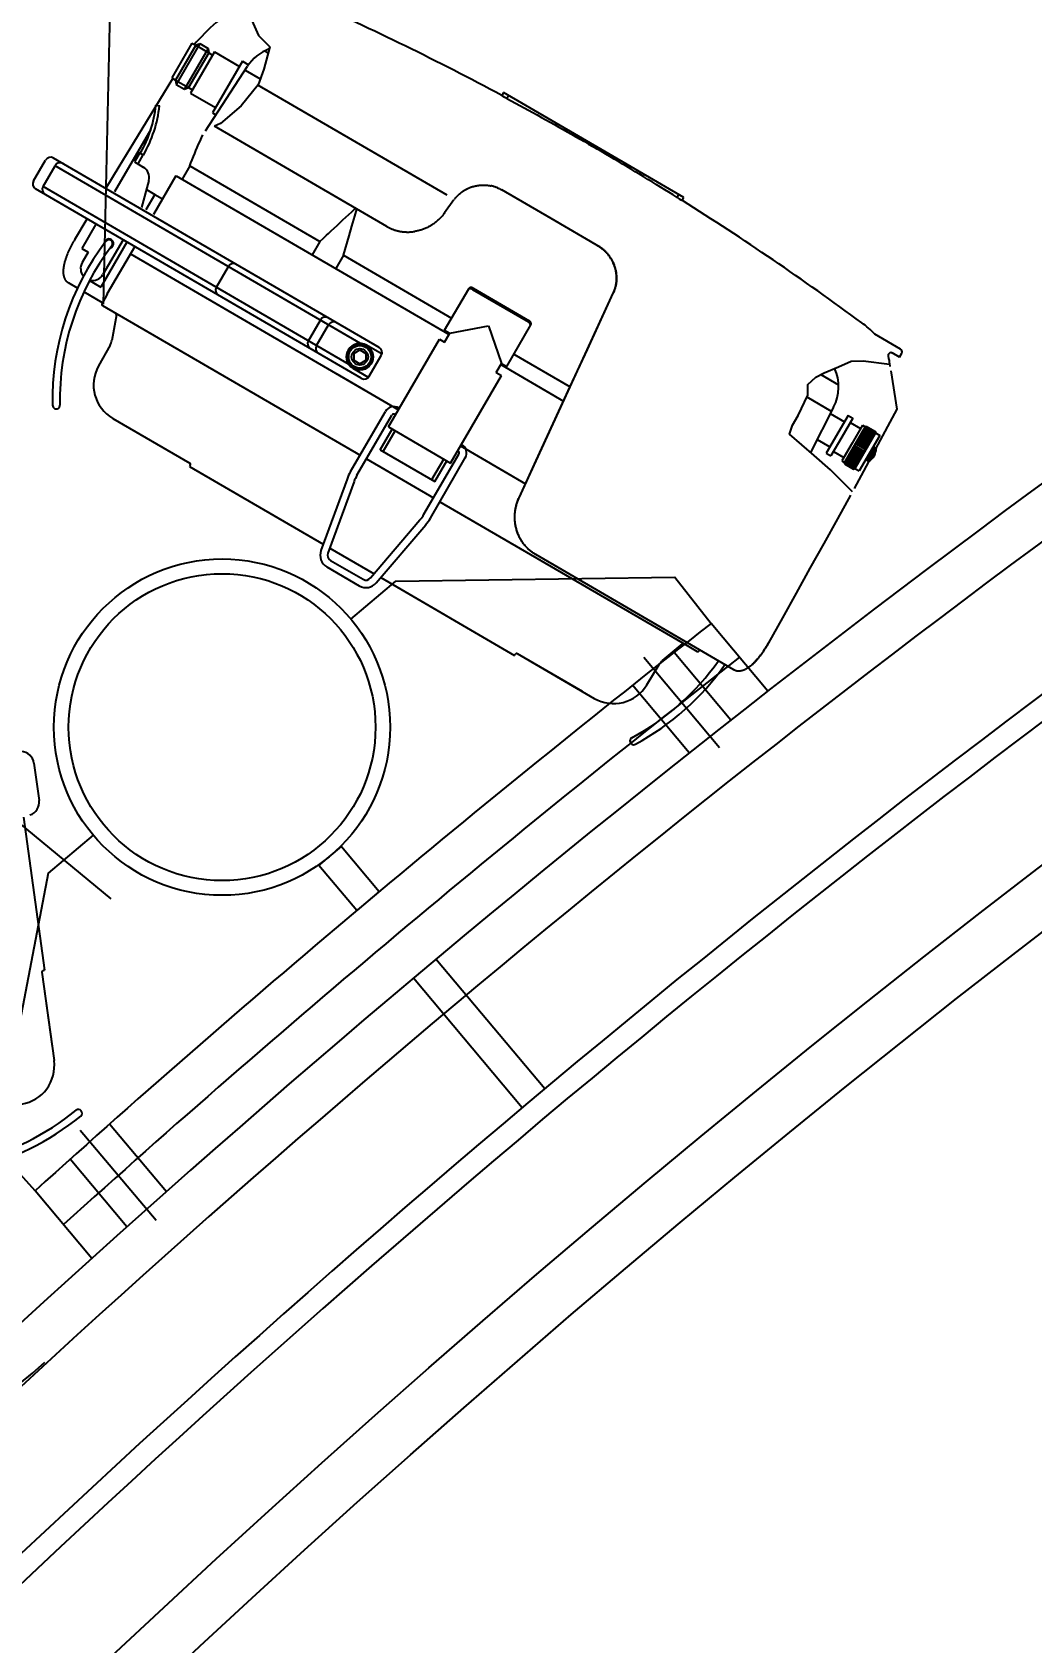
# Model space of a CAD drawing. Header units: millimetres. Extents: x -139278 to 641613, y -260926 to 217780.
# Drawn here: x 221944 to 222284, y 4696 to 5244 of the extents above; entities that cross this region are included whole.
import ezdxf

# ---------------------------------------------------------------- set-up
doc = ezdxf.new("R2010")
doc.units = ezdxf.units.MM
doc.styles.add('ISOCP', font='ISOCP', dxfattribs={"width": 0.9})
doc.dimstyles.new('M_050', dxfattribs={"dimscale": 50, "dimtxt": 2.5, "dimasz": 2, "dimexe": 2, "dimexo": 2, "dimgap": 1, "dimtad": 1, "dimlfac": 0.001, "dimzin": 1, "dimdsep": 46, "dimtxsty": 'ISOCP', "dimblk": 'OBLIQUE', "dimcen": 2.5, "dimclrd": 256, "dimclre": 256, "dimclrt": 256, "dimadec": 0, "dimazin": 0, "dimtfac": 1, "dimtmove": 2, "dimatfit": 3, "dimfxl": 0, "dimtolj": 1, "dimtzin": 0, "dimarcsym": 0})

# ---------------------------------------------------------------- blocks, each defined once
blk = doc.blocks.new('_OBLIQUE')
at = {"color": 0, "linetype": 'ByBlock'}
blk.add_line((-0.5, -0.5), (0.5, 0.5), dxfattribs=at)
blk = doc.blocks.new('*D39')
at = {"lineweight": -2}
blk.add_arc((224746.8, 1744.4), 2209.63, 120, 140, dxfattribs=at)
at = {"layer": 'Defpoints', "color": 0}
for p in [(222678.51, 5326.78), (221606.02, 4379.83), (223427.3, 3516.8), (224746.8, 1744.4), (224746.8, 1744.4)]:
    blk.add_point(p, dxfattribs=at)
at = {"lineweight": -2, "xscale": 100, "yscale": 100, "zscale": 100}
for p, rotation in [((223641.98, 3658), 29.99999999993307), ((223054.12, 3164.72), 229.9999999999433)]:
    blk.add_blockref('_OBLIQUE', p, dxfattribs=dict(at, rotation=rotation))
at = {"insert": (223254.15, 3523.26), "char_height": 125, "attachment_point": 5, "rotation": 40, "style": 'ISOCP'}
blk.add_mtext('\\A1;20°', dxfattribs=at)

msp = doc.modelspace()

# ---------------------------------------------------------------- linework, layer by layer
for p, q in [((221968.404, 5151.21), (221985.955, 5896.021)), ((222062.147, 5136.562), (221951.479, 5200.915)), ((221980.817, 5202.624), (221979.034, 5199.558)), ((221981.864, 5202.015), (221980.081, 5198.949)), ((221980.817, 5202.624), (221982.01, 5201.931)), ((221944.631, 5193.172), (221948.707, 5200.181)), ((221947.894, 5191.275), (221951.969, 5198.285)), ((222055.817, 5137.898), (221951.969, 5198.285)), ((221979.034, 5199.558), (221981.966, 5197.853)), ((221993.057, 5194.91), (221985.415, 5181.768)), ((221993.097, 5194.887), (222085.889, 5140.93)), ((221997.773, 5198.249), (221995.131, 5193.705)), ((221997.773, 5198.249), (222042.008, 5172.526)), ((222056.034, 5126.048), (221945.365, 5190.401)), ((222051.742, 5130.889), (221947.894, 5191.275)), ((221983.841, 5193.286), (221981.356, 5184.127)), ((221983.007, 5190.213), (221985.847, 5188.561)), ((222120.58, 5180.328), (222103.852, 5190.055)), ((221985.847, 5188.561), (221982.786, 5183.296)), ((221985.847, 5188.561), (221988.476, 5187.033)), ((222163.462, 5187.496), (222164.014, 5188.485)), ((222165.191, 5186.437), (222165.766, 5187.467)), ((221965.861, 5178.479), (221961.026, 5170.164)), ((222137.307, 5170.601), (222120.58, 5180.328)), ((221975.103, 5173.105), (221968.23, 5161.285)), ((221961.026, 5170.164), (221963.259, 5168.865)), ((221963.259, 5168.865), (221961.221, 5165.361)), ((221976.418, 5172.341), (221967.507, 5157.016)), ((221979.046, 5170.815), (221969.62, 5154.606)), ((221977.594, 5168.318), (222068.674, 5115.356)), ((222042.008, 5172.526), (222039.366, 5167.982)), ((222050.022, 5167.896), (222047.367, 5163.33)), ((222050.022, 5167.896), (222086.792, 5146.515)), ((222006.81, 5157.016), (222010.886, 5164.025)), ((221959.587, 5156.699), (221956.508, 5158.489)), ((221963.692, 5159.234), (221967.507, 5157.016)), ((222084.392, 5142.387), (222092.586, 5156.478)), ((222094.104, 5156.669), (222113.115, 5145.614)), ((221968.113, 5151.74), (221961.785, 5155.42)), ((221968.113, 5151.74), (221961.785, 5155.42)), ((221969.642, 5154.594), (221967.957, 5151.449)), ((222093.852, 5156.237), (222112.863, 5145.182)), ((222109.693, 5085.458), (222141.768, 5155.154)), ((221968.149, 5150.772), (222055.64, 5099.897)), ((221972.838, 5147.659), (221971.271, 5138.928)), ((222038.08, 5138.833), (222042.156, 5145.842)), ((222040.882, 5137.204), (222044.958, 5144.213)), ((222084.361, 5138.302), (222086.144, 5141.368)), ((222084.392, 5142.387), (222086.144, 5141.368)), ((222086.144, 5141.368), (222099.362, 5143.837)), ((222099.362, 5143.837), (222103.753, 5131.128)), ((222105.506, 5130.109), (222113.699, 5144.2)), ((222239.403, 5135.972), (222230.592, 5141.095)), ((221970.708, 5137.353), (221966.729, 5130.228)), ((222053.562, 5134.52), (222053.555, 5132.179)), ((222053.562, 5134.52), (222055.593, 5135.684)), ((222055.593, 5135.684), (222057.617, 5134.507)), ((222057.617, 5134.507), (222057.609, 5132.167)), ((222063.136, 5134.229), (222057.879, 5137.286)), ((222065.288, 5109.533), (222082.609, 5139.321)), ((222082.609, 5139.321), (222084.361, 5138.302)), ((222239.075, 5133.231), (222236.572, 5134.687)), ((222239.075, 5133.231), (222239.795, 5134.633)), ((222058.55, 5126.343), (222053.293, 5129.4)), ((222053.555, 5132.179), (222055.579, 5131.002)), ((222055.579, 5131.002), (222057.609, 5132.167)), ((222058.805, 5126.782), (222062.881, 5133.791)), ((222101.97, 5128.062), (222103.753, 5131.128)), ((222103.499, 5130.69), (222124.807, 5118.299)), ((222103.5, 5130.689), (222124.807, 5118.299)), ((222103.753, 5131.128), (222105.506, 5130.109)), ((222107.906, 5134.238), (222127.025, 5123.12)), ((222107.907, 5134.237), (222127.025, 5123.12)), ((222047.772, 5127.511), (222068.674, 5115.356)), ((222086.402, 5097.256), (222103.723, 5127.043)), ((222101.97, 5128.062), (222103.723, 5127.043)), ((222212.308, 5127.343), (222218.292, 5123.864)), ((222207.537, 5119.737), (222215.849, 5114.904)), ((222052.411, 5094.343), (222064.278, 5114.751)), ((222054.601, 5093.07), (222066.468, 5113.478)), ((222067.576, 5113.771), (222067.708, 5113.695)), ((222068.85, 5115.961), (222068.981, 5115.885)), ((222216.628, 5116.242), (222208.73, 5100.858)), ((222221.551, 5113.397), (222214.112, 5100.605)), ((222215.5, 5114.043), (222220.303, 5111.25)), ((222221.551, 5113.397), (222223.128, 5112.48)), ((221971.61, 5112.414), (221997.751, 5097.213)), ((222062.483, 5101.786), (222066.558, 5108.795)), ((222063.534, 5101.175), (222067.61, 5108.183)), ((222065.288, 5109.533), (222086.402, 5097.256)), ((222223.128, 5112.48), (222219.409, 5106.084)), ((222227.742, 5109.797), (222220.304, 5097.005)), ((222227.336, 5109.564), (222220.305, 5097.473)), ((222222.262, 5110.991), (222225.797, 5108.935)), ((222226.46, 5110.074), (222222.944, 5104.028)), ((222230.842, 5107.994), (222223.404, 5095.202)), ((222230.841, 5107.526), (222223.81, 5095.435)), ((222226.366, 5107.431), (222229.467, 5105.629)), ((222226.46, 5110.074), (222227.336, 5109.564)), ((222226.672, 5107.957), (222229.772, 5106.154)), ((222226.978, 5108.483), (222230.078, 5106.68)), ((222227.284, 5109.008), (222230.384, 5107.206)), ((222227.336, 5109.564), (222227.742, 5109.797)), ((222227.589, 5109.534), (222230.689, 5107.731)), ((222227.742, 5109.797), (222230.842, 5107.994)), ((222230.842, 5107.994), (222230.841, 5107.526)), ((222230.841, 5107.526), (222232.374, 5106.635)), ((222062.483, 5101.786), (222081.056, 5090.986)), ((222089.788, 5103.079), (222103.199, 5095.281)), ((222089.788, 5103.079), (222111.888, 5090.228)), ((222090.095, 5103.608), (222090.227, 5103.531)), ((222211.003, 5105.285), (222215.361, 5102.752)), ((222219.409, 5106.084), (222215.689, 5099.688)), ((222222.944, 5104.028), (222219.429, 5097.982)), ((222223.208, 5101.999), (222226.308, 5100.196)), ((222223.513, 5102.525), (222226.613, 5100.722)), ((222223.819, 5103.05), (222226.919, 5101.248)), ((222224.227, 5103.751), (222227.327, 5101.949)), ((222224.532, 5104.277), (222227.632, 5102.474)), ((222224.838, 5104.803), (222227.938, 5103)), ((222225.144, 5105.328), (222228.244, 5103.526)), ((222232.374, 5106.635), (222225.343, 5094.543)), ((222225.449, 5105.854), (222228.549, 5104.052)), ((222225.755, 5106.38), (222228.855, 5104.577)), ((222226.061, 5106.906), (222229.161, 5105.103)), ((222230.658, 5102.474), (222228.111, 5098.093)), ((222231.096, 5102.219), (222228.549, 5097.838)), ((222230.132, 5102.779), (222231.096, 5102.219)), ((221997.943, 5096.536), (221997.695, 5096.073)), ((222057.83, 5098.623), (222080.609, 5085.378)), ((222077.379, 5079.824), (222089.246, 5100.232)), ((222079.569, 5078.551), (222091.437, 5098.959)), ((222080.005, 5091.597), (222084.08, 5098.606)), ((222081.056, 5090.986), (222085.131, 5097.995)), ((222088.822, 5101.417), (222088.953, 5101.341)), ((222214.112, 5100.605), (222215.689, 5099.688)), ((222216.556, 5101.177), (222220.091, 5099.121)), ((222219.429, 5097.982), (222220.305, 5097.473)), ((222220.305, 5097.473), (222220.304, 5097.005)), ((222220.304, 5097.005), (222223.404, 5095.202)), ((222220.456, 5097.268), (222223.556, 5095.465)), ((222220.762, 5097.793), (222223.862, 5095.991)), ((222221.068, 5098.319), (222224.168, 5096.516)), ((222221.374, 5098.845), (222224.474, 5097.042)), ((222221.679, 5099.37), (222224.779, 5097.568)), ((222221.985, 5099.896), (222225.085, 5098.093)), ((222222.291, 5100.422), (222225.391, 5098.619)), ((222222.596, 5100.948), (222225.696, 5099.145)), ((222222.902, 5101.473), (222226.002, 5099.671)), ((222227.585, 5098.399), (222228.549, 5097.838)), ((221997.695, 5096.073), (222043.163, 5069.634)), ((222051.227, 5091.814), (222042.374, 5067.464)), ((222053.608, 5090.949), (222044.755, 5066.598)), ((222223.404, 5095.202), (222223.81, 5095.435)), ((222223.81, 5095.435), (222225.343, 5094.543)), ((222082.799, 5084.104), (222166.899, 5035.202)), ((222059.243, 5058.174), (222076.027, 5077.913)), ((222061.173, 5056.533), (222077.957, 5076.271)), ((222045.388, 5068.34), (222060.443, 5059.586)), ((222045.64, 5064.154), (222056.68, 5057.734)), ((222182.753, 5026.93), (222115.354, 5066.122)), ((222044.367, 5061.963), (222055.407, 5055.544)), ((222062.669, 5058.292), (222108.115, 5031.865)), ((222194.275, 5019.739), (222174.978, 5042.736)), ((222108.137, 5031.853), (222108.416, 5032.297)), ((222109.1, 5032.465), (222135.241, 5017.265)), ((222109.1, 5032.465), (222131.118, 5019.662)), ((222177.806, 5000.472), (222152.083, 5031.128)), ((222158.452, 5030.084), (222165.265, 5035.766)), ((222181.666, 5009.874), (222162.372, 5032.867)), ((222166.899, 5035.202), (222170.29, 5033.23)), ((222170.973, 5033.398), (222171.149, 5033.678)), ((222153.137, 5021.834), (222157.362, 5028.816)), ((222167.529, 4998.719), (222148.238, 5021.709)), ((221944.819, 4995.243), (221946.561, 4982.592)), ((221971.012, 4949.118), (221937.181, 4977.115)), ((221941.259, 4976.919), (221948.43, 4924.839)), ((222118.416, 4884.564), (222081.458, 4928.609)), ((221947.501, 4924.157), (221950.975, 4898.924)), ((221947.501, 4924.157), (221951.626, 4894.2)), ((221948.433, 4924.815), (221947.916, 4924.725)), ((222110.758, 4878.133), (222073.798, 4922.181)), ((221989.806, 4849.592), (221970.515, 4872.583)), ((221986.295, 4839.775), (221960.572, 4870.431)), ((221976.366, 4837.607), (221957.072, 4860.6)), ((221964.461, 4826.903), (221945.165, 4849.899))]:
    msp.add_line(p, q)
at = {"ltscale": 4}
for p, q in [((221998.514, 5239.983), (221991.636, 5228.155)), ((221999.828, 5239.219), (221992.95, 5227.391)), ((222001.189, 5239.776), (221993.139, 5225.932)), ((221998.514, 5239.983), (221999.828, 5239.219)), ((221999.828, 5239.219), (222001.189, 5239.776)), ((221999.828, 5239.219), (222004.209, 5236.672)), ((222001.189, 5239.776), (222004.02, 5238.13)), ((222004.02, 5238.13), (221995.97, 5224.286)), ((222004.209, 5236.672), (221997.331, 5224.843)), ((222006.16, 5237.003), (221998.008, 5222.984)), ((222004.02, 5238.13), (222004.209, 5236.672)), ((222004.209, 5236.672), (222005.523, 5235.907)), ((222015.678, 5233.813), (222005.488, 5216.289)), ((222006.16, 5237.003), (222014.659, 5232.061)), ((222015.678, 5233.813), (222017.717, 5232.627)), ((222023.217, 5237.298), (222024.39, 5236.615)), ((221991.636, 5228.155), (221992.95, 5227.391)), ((222003.101, 5210.189), (222017.415, 5232.082)), ((222016.598, 5230.766), (222021.741, 5227.775)), ((221992.95, 5227.391), (221997.331, 5224.843)), ((221992.95, 5227.391), (221993.139, 5225.932)), ((221993.139, 5225.932), (221995.97, 5224.286)), ((221995.97, 5224.286), (221997.331, 5224.843)), ((221997.331, 5224.843), (221998.645, 5224.079)), ((221998.008, 5222.984), (222006.507, 5218.042)), ((222085.239, 5188.247), (222020.934, 5225.639)), ((222104.434, 5223.131), (222103.823, 5222.122)), ((222165.766, 5187.467), (222104.434, 5223.131)), ((222106.186, 5222.112), (222105.599, 5221.143)), ((221986.249, 5218.819), (221987.454, 5218.696)), ((222005.488, 5216.289), (222006.609, 5215.638)), ((222064.775, 5177.604), (222006.159, 5211.688)), ((221984.544, 5210.613), (221972.229, 5189.435))]:
    msp.add_line(p, q, dxfattribs=at)
for points in [[(222015.292, 5253.536), (222018, 5249.642), (222021.144, 5242.581), (222024.959, 5238.753), (222022.917, 5231.086), (222021.022, 5225.748), (222015.27, 5218.628), (222008.189, 5212.684), (222006.159, 5211.688)], [(221969.224, 5190.596), (221973.746, 5198.033), (221978.736, 5206.232), (221991.973, 5227.959)], [(222105.599, 5221.143), (222104.917, 5221.512), (222104.339, 5221.828), (222104.013, 5222.009), (222103.87, 5222.091), (222103.828, 5222.117), (222103.823, 5222.122)], [(222105.599, 5221.143), (222107.072, 5220.348), (222108.544, 5219.552), (222110.015, 5218.753), (222111.484, 5217.951), (222112.952, 5217.147), (222114.418, 5216.341), (222115.884, 5215.532), (222117.348, 5214.72), (222118.81, 5213.907), (222120.271, 5213.091), (222121.731, 5212.272), (222123.19, 5211.451), (222124.647, 5210.628), (222126.103, 5209.802), (222127.557, 5208.974), (222129.01, 5208.143), (222130.462, 5207.311), (222131.912, 5206.475), (222133.361, 5205.638), (222134.808, 5204.797)], [(221997.767, 5198.252), (221998.18, 5199.299), (221998.596, 5200.343), (221999.015, 5201.384), (221999.438, 5202.421), (221999.867, 5203.455), (222000.323, 5204.536), (222000.785, 5205.612), (222001.253, 5206.686), (222001.727, 5207.755), (222002.207, 5208.821)]]:
    msp.add_lwpolyline(points, dxfattribs=at)
for points in [[(222163.462, 5187.496), (222162.043, 5188.384), (222160.622, 5189.269), (222159.201, 5190.152), (222157.777, 5191.032), (222156.352, 5191.91), (222154.926, 5192.786), (222153.498, 5193.659), (222152.069, 5194.53), (222150.639, 5195.399), (222149.207, 5196.265), (222147.773, 5197.129), (222146.338, 5197.991), (222144.902, 5198.85), (222143.464, 5199.707), (222142.025, 5200.561), (222140.585, 5201.413), (222139.143, 5202.263), (222137.699, 5203.11), (222136.255, 5203.955), (222134.808, 5204.797)], [(222087.723, 5186.895), (222087.829, 5187.033), (222087.936, 5187.17), (222088.046, 5187.305), (222088.158, 5187.438), (222088.271, 5187.57), (222088.387, 5187.7), (222088.504, 5187.828), (222088.623, 5187.955), (222088.744, 5188.079), (222088.867, 5188.202), (222088.992, 5188.323), (222089.118, 5188.443), (222089.247, 5188.56), (222089.377, 5188.676), (222089.508, 5188.789), (222089.641, 5188.901), (222089.776, 5189.011), (222089.913, 5189.118), (222090.05, 5189.224), (222090.19, 5189.328), (222090.331, 5189.43), (222090.473, 5189.529), (222090.617, 5189.627), (222090.762, 5189.722), (222090.909, 5189.816), (222091.057, 5189.907), (222091.206, 5189.996), (222091.356, 5190.084), (222091.508, 5190.168), (222091.661, 5190.251), (222091.815, 5190.332), (222091.97, 5190.41), (222092.126, 5190.486), (222092.283, 5190.56), (222092.442, 5190.632), (222092.601, 5190.702), (222092.761, 5190.769), (222092.922, 5190.834), (222093.085, 5190.897), (222093.248, 5190.957), (222093.412, 5191.016), (222093.576, 5191.072), (222093.742, 5191.125), (222093.908, 5191.177), (222094.075, 5191.226), (222094.242, 5191.272), (222094.411, 5191.317), (222094.579, 5191.359), (222094.749, 5191.399), (222094.919, 5191.436), (222095.089, 5191.471), (222095.26, 5191.504), (222095.431, 5191.535), (222095.603, 5191.563), (222095.775, 5191.589), (222095.948, 5191.612), (222096.121, 5191.633), (222096.294, 5191.652), (222096.467, 5191.668), (222096.641, 5191.682), (222096.814, 5191.694), (222096.988, 5191.703), (222097.162, 5191.71), (222097.336, 5191.714), (222097.51, 5191.716), (222097.684, 5191.716), (222097.859, 5191.714), (222098.033, 5191.709), (222098.206, 5191.702), (222098.38, 5191.692), (222098.554, 5191.68), (222098.727, 5191.666), (222098.901, 5191.649), (222099.074, 5191.63), (222099.246, 5191.608), (222099.419, 5191.585), (222099.591, 5191.559), (222099.762, 5191.53), (222099.933, 5191.499), (222100.104, 5191.466)], [(222102.422, 5190.763), (222102.198, 5190.853), (222101.972, 5190.939), (222101.744, 5191.021), (222101.515, 5191.098), (222101.283, 5191.17), (222101.05, 5191.238), (222100.816, 5191.302), (222100.58, 5191.361), (222100.343, 5191.416), (222100.104, 5191.466)], [(222102.422, 5190.763), (222102.569, 5190.701), (222102.715, 5190.637), (222102.861, 5190.571), (222103.005, 5190.503), (222103.149, 5190.433), (222103.291, 5190.361), (222103.433, 5190.287), (222103.574, 5190.211), (222103.713, 5190.134), (222103.852, 5190.055)], [(222042.011, 5172.525), (222042.11, 5172.625), (222043.097, 5173.569), (222044.228, 5174.643), (222044.887, 5175.266), (222045.866, 5176.187), (222046.849, 5177.106), (222047.834, 5178.023), (222048.823, 5178.938), (222049.815, 5179.851), (222050.81, 5180.762), (222051.807, 5181.672), (222052.807, 5182.58), (222053.81, 5183.486), (222054.143, 5183.786)], [(222087.566, 5186.681), (222084.386, 5182.254)], [(222163.462, 5187.496), (222164.12, 5187.086), (222164.68, 5186.74), (222164.999, 5186.546), (222165.141, 5186.462), (222165.185, 5186.439), (222165.191, 5186.437)], [(221958.703, 5173.266), (221962.909, 5180.199)], [(222050.022, 5167.896), (222051.933, 5174.499), (222052.89, 5177.798), (222053.85, 5181.096), (222054.566, 5183.541)], [(222084.386, 5182.254), (222084.204, 5182.007), (222084.018, 5181.763), (222083.827, 5181.523), (222083.631, 5181.286), (222083.431, 5181.054), (222083.226, 5180.825), (222083.016, 5180.6), (222082.803, 5180.38), (222082.585, 5180.163), (222082.362, 5179.952), (222082.136, 5179.744), (222081.906, 5179.541), (222081.672, 5179.342), (222081.434, 5179.149), (222081.192, 5178.959), (222080.947, 5178.775), (222080.698, 5178.596), (222080.446, 5178.421), (222080.191, 5178.252), (222079.932, 5178.087), (222079.67, 5177.928), (222079.406, 5177.774), (222079.138, 5177.626), (222078.868, 5177.482), (222078.595, 5177.344), (222078.32, 5177.212), (222078.042, 5177.085), (222077.762, 5176.963), (222077.479, 5176.847), (222077.195, 5176.737), (222076.909, 5176.633), (222076.621, 5176.534), (222076.331, 5176.441), (222076.04, 5176.354), (222075.747, 5176.272), (222075.453, 5176.197), (222075.158, 5176.127), (222074.861, 5176.063), (222074.564, 5176.006), (222074.266, 5175.954)], [(221958.703, 5173.266), (221958.436, 5172.82), (221958.176, 5172.373), (221957.923, 5171.924), (221957.678, 5171.475), (221957.44, 5171.026), (221957.21, 5170.577), (221956.989, 5170.13), (221956.776, 5169.684), (221956.573, 5169.24), (221956.378, 5168.799), (221956.194, 5168.361), (221956.019, 5167.927), (221955.935, 5167.711), (221955.854, 5167.497), (221955.776, 5167.283), (221955.7, 5167.071), (221955.627, 5166.86), (221955.556, 5166.65), (221955.489, 5166.442), (221955.424, 5166.235), (221955.362, 5166.029), (221955.302, 5165.826), (221955.246, 5165.623), (221955.192, 5165.423), (221955.142, 5165.224), (221955.094, 5165.026), (221955.049, 5164.831), (221955.007, 5164.637), (221954.962, 5164.415), (221954.922, 5164.195), (221954.885, 5163.978), (221954.852, 5163.764), (221954.824, 5163.553), (221954.8, 5163.344), (221954.78, 5163.139), (221954.764, 5162.937), (221954.752, 5162.738), (221954.745, 5162.543), (221954.742, 5162.35), (221954.744, 5162.161), (221954.749, 5161.976), (221954.759, 5161.794), (221954.774, 5161.616), (221954.792, 5161.441), (221954.815, 5161.271), (221954.842, 5161.104), (221954.874, 5160.94), (221954.91, 5160.781), (221954.95, 5160.626), (221954.995, 5160.475), (221955.044, 5160.328), (221955.097, 5160.184), (221955.154, 5160.046), (221955.216, 5159.911), (221955.282, 5159.78), (221955.352, 5159.654), (221955.426, 5159.532), (221955.504, 5159.415), (221955.587, 5159.302), (221955.673, 5159.193), (221955.764, 5159.089), (221955.859, 5158.99), (221955.957, 5158.895), (221956.06, 5158.804), (221956.166, 5158.719), (221956.276, 5158.637), (221956.39, 5158.561), (221956.508, 5158.489)], [(222064.776, 5177.604), (222064.986, 5177.487), (222065.198, 5177.373), (222065.412, 5177.263), (222065.629, 5177.157), (222065.847, 5177.054), (222066.068, 5176.955), (222066.29, 5176.86), (222066.514, 5176.768), (222066.741, 5176.681), (222066.968, 5176.597), (222067.198, 5176.517), (222067.429, 5176.441), (222067.661, 5176.368), (222067.895, 5176.3), (222068.131, 5176.236), (222068.368, 5176.175), (222068.606, 5176.119), (222068.845, 5176.067), (222069.085, 5176.018), (222069.327, 5175.974), (222069.569, 5175.934), (222069.813, 5175.898), (222070.057, 5175.866), (222070.302, 5175.838), (222070.547, 5175.814), (222070.793, 5175.794), (222071.04, 5175.779), (222071.288, 5175.767), (222071.535, 5175.76), (222071.783, 5175.757), (222072.032, 5175.758), (222072.28, 5175.763), (222072.529, 5175.772), (222072.777, 5175.786), (222073.026, 5175.804), (222073.275, 5175.825), (222073.523, 5175.851), (222073.771, 5175.881), (222074.019, 5175.916), (222074.266, 5175.954)], [(222136.526, 5171.055), (222136.769, 5170.91), (222137.009, 5170.759), (222137.245, 5170.602), (222137.479, 5170.439), (222137.709, 5170.271), (222137.935, 5170.097), (222138.158, 5169.917), (222138.377, 5169.732), (222138.592, 5169.542), (222138.803, 5169.347), (222139.009, 5169.147), (222139.212, 5168.942), (222139.409, 5168.732), (222139.603, 5168.517), (222139.791, 5168.298), (222139.975, 5168.075), (222140.153, 5167.847), (222140.327, 5167.615), (222140.495, 5167.379), (222140.659, 5167.14), (222140.817, 5166.896), (222140.969, 5166.649), (222141.116, 5166.399), (222141.258, 5166.145), (222141.394, 5165.888), (222141.523, 5165.628), (222141.648, 5165.365), (222141.766, 5165.1), (222141.878, 5164.832), (222141.984, 5164.562), (222142.084, 5164.29), (222142.178, 5164.015), (222142.266, 5163.739), (222142.347, 5163.461), (222142.422, 5163.181), (222142.491, 5162.9), (222142.553, 5162.618), (222142.609, 5162.335), (222142.659, 5162.051), (222142.701, 5161.766), (222142.738, 5161.481), (222142.767, 5161.195), (222142.791, 5160.909), (222142.807, 5160.623), (222142.817, 5160.337), (222142.82, 5160.052), (222142.817, 5159.767), (222142.807, 5159.482), (222142.791, 5159.199), (222142.768, 5158.916), (222142.738, 5158.635), (222142.702, 5158.354), (222142.659, 5158.076), (222142.61, 5157.799), (222142.554, 5157.523), (222142.492, 5157.25), (222142.424, 5156.979), (222142.349, 5156.71), (222142.267, 5156.444), (222142.18, 5156.18), (222142.086, 5155.919), (222141.986, 5155.661), (222141.88, 5155.406), (222141.768, 5155.154)], [(222141.792, 5155.15), (222141.881, 5155.348), (222141.966, 5155.548), (222142.047, 5155.75), (222142.124, 5155.953), (222142.198, 5156.157), (222142.267, 5156.363), (222142.333, 5156.569), (222142.395, 5156.777), (222142.452, 5156.986), (222142.506, 5157.197), (222142.556, 5157.408), (222142.602, 5157.619), (222142.645, 5157.832), (222142.683, 5158.046), (222142.717, 5158.26), (222142.748, 5158.474), (222142.774, 5158.69), (222142.797, 5158.905), (222142.815, 5159.121), (222142.83, 5159.337), (222142.841, 5159.554), (222142.848, 5159.771), (222142.851, 5159.987), (222142.85, 5160.204), (222142.845, 5160.421), (222142.837, 5160.638), (222142.825, 5160.854), (222142.808, 5161.07), (222142.788, 5161.286), (222142.765, 5161.502), (222142.737, 5161.717), (222142.706, 5161.931), (222142.671, 5162.145), (222142.633, 5162.359), (222142.59, 5162.571), (222142.545, 5162.783), (222142.495, 5162.994), (222142.442, 5163.205), (222142.386, 5163.414), (222142.325, 5163.622), (222142.254, 5163.852), (222142.179, 5164.081), (222142.099, 5164.309), (222142.016, 5164.535), (222141.928, 5164.76), (222141.835, 5164.983), (222141.739, 5165.204), (222141.638, 5165.424), (222141.534, 5165.641), (222141.425, 5165.857), (222141.313, 5166.071), (222141.196, 5166.283), (222141.076, 5166.492), (222140.951, 5166.7), (222140.823, 5166.905), (222140.691, 5167.107), (222140.555, 5167.307), (222140.416, 5167.505), (222140.273, 5167.7), (222140.126, 5167.892), (222139.976, 5168.082), (222139.822, 5168.268), (222139.665, 5168.452), (222139.505, 5168.633), (222139.341, 5168.811), (222139.174, 5168.985), (222139.003, 5169.156), (222138.83, 5169.324), (222138.653, 5169.489), (222138.474, 5169.65), (222138.291, 5169.808), (222138.106, 5169.962), (222137.917, 5170.112), (222137.726, 5170.258), (222137.532, 5170.401), (222137.336, 5170.54), (222137.137, 5170.675), (222136.936, 5170.806), (222136.732, 5170.933), (222136.526, 5171.055)], [(222093.852, 5156.237), (222093.8, 5156.266), (222093.747, 5156.293), (222093.693, 5156.318), (222093.638, 5156.341), (222093.583, 5156.361), (222093.527, 5156.38), (222093.471, 5156.396), (222093.414, 5156.41), (222093.358, 5156.421), (222093.302, 5156.43), (222093.245, 5156.437), (222093.19, 5156.441), (222093.134, 5156.443), (222093.079, 5156.443), (222093.025, 5156.44), (222092.972, 5156.434), (222092.92, 5156.426), (222092.869, 5156.416), (222092.819, 5156.403), (222092.771, 5156.389), (222092.724, 5156.371), (222092.678, 5156.352), (222092.635, 5156.33), (222092.593, 5156.306), (222092.553, 5156.28), (222092.515, 5156.252), (222092.479, 5156.222), (222092.446, 5156.191), (222092.414, 5156.157), (222092.385, 5156.121), (222092.358, 5156.084), (222092.334, 5156.046)], [(222094.104, 5156.669), (222094.051, 5156.698), (222093.998, 5156.725), (222093.944, 5156.75), (222093.89, 5156.773), (222093.834, 5156.794), (222093.778, 5156.812), (222093.722, 5156.828), (222093.666, 5156.842), (222093.609, 5156.853), (222093.553, 5156.863), (222093.497, 5156.869), (222093.441, 5156.873), (222093.385, 5156.875), (222093.331, 5156.875), (222093.277, 5156.872), (222093.224, 5156.866), (222093.171, 5156.858), (222093.12, 5156.848), (222093.07, 5156.836), (222093.022, 5156.821), (222092.975, 5156.804), (222092.93, 5156.784), (222092.886, 5156.762), (222092.844, 5156.738), (222092.804, 5156.713), (222092.766, 5156.685), (222092.73, 5156.655), (222092.697, 5156.623), (222092.665, 5156.589), (222092.636, 5156.554), (222092.61, 5156.517), (222092.586, 5156.478)], [(222109.717, 5085.454), (222115.52, 5098.051), (222121.321, 5110.65), (222127.12, 5123.249), (222132.917, 5135.848), (222140.559, 5152.468), (222141.791, 5155.148)], [(222113.699, 5144.2), (222113.721, 5144.241), (222113.74, 5144.282), (222113.757, 5144.325), (222113.77, 5144.369), (222113.781, 5144.414), (222113.79, 5144.46), (222113.795, 5144.507), (222113.798, 5144.554), (222113.798, 5144.602), (222113.795, 5144.651), (222113.79, 5144.7), (222113.782, 5144.749), (222113.771, 5144.799), (222113.757, 5144.848), (222113.741, 5144.898), (222113.722, 5144.947), (222113.7, 5144.996), (222113.676, 5145.044), (222113.649, 5145.092), (222113.62, 5145.139), (222113.589, 5145.186), (222113.555, 5145.231), (222113.519, 5145.276), (222113.482, 5145.319), (222113.442, 5145.361), (222113.4, 5145.402), (222113.356, 5145.442), (222113.311, 5145.48), (222113.264, 5145.516), (222113.216, 5145.551), (222113.166, 5145.583), (222113.115, 5145.614)], [(222113.448, 5143.768), (222113.47, 5143.808), (222113.489, 5143.85), (222113.505, 5143.893), (222113.519, 5143.937), (222113.53, 5143.982), (222113.538, 5144.028), (222113.544, 5144.074), (222113.547, 5144.122), (222113.547, 5144.17), (222113.544, 5144.219), (222113.538, 5144.268), (222113.53, 5144.317), (222113.519, 5144.367), (222113.506, 5144.416), (222113.489, 5144.466), (222113.47, 5144.515), (222113.449, 5144.564), (222113.425, 5144.612), (222113.398, 5144.66), (222113.369, 5144.707), (222113.338, 5144.754), (222113.304, 5144.799), (222113.268, 5144.844), (222113.23, 5144.887), (222113.19, 5144.929), (222113.149, 5144.97), (222113.105, 5145.01), (222113.06, 5145.047), (222113.013, 5145.084), (222112.964, 5145.118), (222112.915, 5145.151), (222112.863, 5145.182)], [(222236.214, 5134.772), (222236.15, 5134.77), (222236.083, 5134.762), (222236.015, 5134.75), (222235.945, 5134.732), (222235.875, 5134.709), (222235.804, 5134.681), (222235.733, 5134.648), (222235.663, 5134.608), (222235.594, 5134.563), (222235.526, 5134.512), (222235.461, 5134.454), (222235.399, 5134.39), (222235.341, 5134.318), (222235.314, 5134.28), (222235.288, 5134.24), (222235.264, 5134.198), (222235.242, 5134.154), (222235.221, 5134.108), (222235.203, 5134.06), (222235.188, 5134.01), (222235.175, 5133.958), (222235.165, 5133.904), (222235.158, 5133.848), (222235.155, 5133.79), (222235.156, 5133.729), (222235.161, 5133.667), (222235.17, 5133.602)], [(222236.214, 5134.772), (222236.294, 5134.77), (222236.37, 5134.76), (222236.407, 5134.752), (222236.442, 5134.743), (222236.476, 5134.732), (222236.509, 5134.719), (222236.541, 5134.704), (222236.572, 5134.687)], [(222223.011, 5087.477), (222215.58, 5094.906), (222209.96, 5099.784), (222201.679, 5107.014), (222202.651, 5110.071), (222204.575, 5113.38), (222207.821, 5120.347), (222207.89, 5123.929), (222210.542, 5126.412), (222213.446, 5127.943), (222218.254, 5129.977), (222222.585, 5131.886), (222226.644, 5131.94), (222235.668, 5130.8)], [(222235.17, 5133.602), (222235.33, 5132.75), (222235.459, 5132.046), (222235.546, 5131.548), (222235.632, 5131.029), (222235.789, 5130.031)], [(222236.024, 5128.536), (222238.075, 5115.499)], [(222238.109, 5115.606), (222223.594, 5088.589)], [(222115.354, 5066.122), (222115.21, 5066.207), (222115.067, 5066.293), (222114.926, 5066.382), (222114.785, 5066.472), (222114.645, 5066.564), (222114.507, 5066.657), (222114.369, 5066.753), (222114.233, 5066.85), (222114.097, 5066.949), (222113.963, 5067.049), (222113.83, 5067.151), (222113.699, 5067.255), (222113.568, 5067.361), (222113.439, 5067.468), (222113.311, 5067.577), (222113.184, 5067.687), (222113.058, 5067.799), (222112.934, 5067.912), (222112.811, 5068.027), (222112.689, 5068.144), (222112.569, 5068.262), (222112.45, 5068.382), (222112.332, 5068.503), (222112.216, 5068.626), (222111.988, 5068.875), (222111.766, 5069.131), (222111.549, 5069.392), (222111.339, 5069.658), (222111.134, 5069.93), (222110.936, 5070.206), (222110.744, 5070.488), (222110.559, 5070.775), (222110.38, 5071.066), (222110.208, 5071.361), (222110.043, 5071.662), (222109.884, 5071.966), (222109.732, 5072.274), (222109.588, 5072.586), (222109.45, 5072.902), (222109.32, 5073.221), (222109.196, 5073.543), (222109.081, 5073.869), (222108.972, 5074.197), (222108.871, 5074.529), (222108.777, 5074.863), (222108.691, 5075.199), (222108.613, 5075.537), (222108.542, 5075.878), (222108.479, 5076.22), (222108.423, 5076.564), (222108.375, 5076.91), (222108.335, 5077.257), (222108.303, 5077.604), (222108.278, 5077.953), (222108.262, 5078.302), (222108.253, 5078.652), (222108.252, 5079.003), (222108.259, 5079.353), (222108.273, 5079.703), (222108.296, 5080.053), (222108.326, 5080.403), (222108.364, 5080.751), (222108.41, 5081.099), (222108.463, 5081.446), (222108.524, 5081.792), (222108.593, 5082.136), (222108.67, 5082.479), (222108.754, 5082.82), (222108.845, 5083.158), (222108.944, 5083.495), (222109.051, 5083.829), (222109.165, 5084.161), (222109.286, 5084.49), (222109.415, 5084.816), (222109.55, 5085.139), (222109.693, 5085.458)], [(222115.354, 5066.122), (222115.149, 5066.243), (222114.947, 5066.368), (222114.746, 5066.497), (222114.548, 5066.629), (222114.351, 5066.765), (222114.157, 5066.905), (222113.965, 5067.048), (222113.776, 5067.194), (222113.589, 5067.344), (222113.404, 5067.498), (222113.222, 5067.654), (222113.042, 5067.814), (222112.865, 5067.978), (222112.69, 5068.144), (222112.519, 5068.314), (222112.35, 5068.487), (222112.183, 5068.663), (222112.02, 5068.842), (222111.859, 5069.024), (222111.702, 5069.209), (222111.547, 5069.397), (222111.396, 5069.587), (222111.248, 5069.781), (222111.102, 5069.977), (222110.96, 5070.176), (222110.822, 5070.378), (222110.686, 5070.582), (222110.554, 5070.788), (222110.425, 5070.998), (222110.3, 5071.209), (222110.177, 5071.423), (222110.059, 5071.639), (222109.944, 5071.857), (222109.832, 5072.078), (222109.724, 5072.3), (222109.62, 5072.525), (222109.52, 5072.752), (222109.423, 5072.98), (222109.329, 5073.21), (222109.24, 5073.442), (222109.136, 5073.728), (222109.037, 5074.016), (222108.945, 5074.306), (222108.858, 5074.598), (222108.777, 5074.892), (222108.701, 5075.188), (222108.632, 5075.486), (222108.568, 5075.785), (222108.511, 5076.086), (222108.459, 5076.389), (222108.413, 5076.692), (222108.374, 5076.997), (222108.34, 5077.303), (222108.313, 5077.609), (222108.291, 5077.917), (222108.276, 5078.225), (222108.267, 5078.533), (222108.264, 5078.842), (222108.267, 5079.151), (222108.276, 5079.46), (222108.291, 5079.769), (222108.312, 5080.077), (222108.339, 5080.386), (222108.373, 5080.694), (222108.412, 5081.001), (222108.458, 5081.308), (222108.509, 5081.614), (222108.567, 5081.918), (222108.631, 5082.222), (222108.7, 5082.525), (222108.776, 5082.826), (222108.857, 5083.125), (222108.945, 5083.423), (222109.038, 5083.719), (222109.137, 5084.014), (222109.241, 5084.306), (222109.352, 5084.597), (222109.468, 5084.885), (222109.59, 5085.17), (222109.717, 5085.454)], [(222222.385, 5086.346), (222217.891, 5078.23), (222213.253, 5069.863), (222208.595, 5061.471), (222203.919, 5053.054), (222199.225, 5044.613), (222194.511, 5036.147)], [(222052.531, 5044.214), (222067.85, 5057.069), (222162.68, 5058.508), (222174.978, 5042.736)], [(222194.511, 5036.147), (222194.255, 5035.694), (222193.995, 5035.247), (222193.73, 5034.805), (222193.461, 5034.37), (222193.188, 5033.941), (222192.912, 5033.519), (222192.633, 5033.106), (222192.351, 5032.701), (222192.066, 5032.304), (222191.779, 5031.917), (222191.489, 5031.54), (222191.198, 5031.173), (222191.052, 5030.994), (222190.906, 5030.817), (222190.759, 5030.644), (222190.612, 5030.473), (222190.465, 5030.305), (222190.317, 5030.14), (222190.17, 5029.978), (222190.022, 5029.819), (222189.874, 5029.664), (222189.726, 5029.511), (222189.578, 5029.362), (222189.43, 5029.216), (222189.282, 5029.074), (222189.135, 5028.935), (222188.987, 5028.799), (222188.84, 5028.667), (222188.668, 5028.518), (222188.498, 5028.374), (222188.327, 5028.235), (222188.157, 5028.1), (222187.987, 5027.971), (222187.818, 5027.847), (222187.65, 5027.728), (222187.482, 5027.614), (222187.315, 5027.506), (222187.148, 5027.403), (222186.983, 5027.305), (222186.818, 5027.213), (222186.654, 5027.126), (222186.491, 5027.045), (222186.329, 5026.969), (222186.168, 5026.899), (222186.008, 5026.835), (222185.85, 5026.776), (222185.692, 5026.723), (222185.536, 5026.675), (222185.381, 5026.633), (222185.228, 5026.597), (222185.076, 5026.567), (222184.925, 5026.542), (222184.776, 5026.523), (222184.628, 5026.51), (222184.483, 5026.503), (222184.338, 5026.502), (222184.196, 5026.506), (222184.055, 5026.516), (222183.916, 5026.532), (222183.779, 5026.553), (222183.643, 5026.58), (222183.51, 5026.613), (222183.379, 5026.652), (222183.249, 5026.696), (222183.122, 5026.746), (222182.997, 5026.802), (222182.874, 5026.863), (222182.753, 5026.93)], [(222188.84, 5028.667), (222188.987, 5028.799), (222189.135, 5028.935), (222189.283, 5029.074), (222189.43, 5029.216), (222189.578, 5029.362), (222189.726, 5029.511), (222189.874, 5029.664), (222190.022, 5029.819), (222190.17, 5029.978), (222190.317, 5030.14), (222190.465, 5030.305), (222190.612, 5030.473), (222190.759, 5030.644), (222190.906, 5030.817), (222191.052, 5030.994), (222191.344, 5031.355), (222191.634, 5031.727), (222191.922, 5032.11), (222192.209, 5032.501), (222192.492, 5032.902), (222192.773, 5033.312), (222193.051, 5033.729), (222193.188, 5033.941), (222193.461, 5034.37), (222193.73, 5034.805), (222193.995, 5035.247), (222194.255, 5035.694), (222194.511, 5036.147)], [(221964.972, 4970.744), (221949.652, 4957.889), (221931.768, 4864.749), (221945.165, 4849.899)], [(222041.673, 4960.465), (222049.334, 4966.893), (222062.174, 4951.59), (222054.529, 4945.144), (222041.673, 4960.465)]]:
    msp.add_lwpolyline(points)
for centre, radius in [((224746.801, 1744.398), 4048.5), ((224746.801, 1744.398), 4030.5), ((222055.586, 5133.343), 4.51), ((222055.586, 5133.343), 4.308), ((222055.586, 5133.343), 3.801), ((222055.586, 5133.343), 2.787), ((222055.586, 5133.343), 2.787), ((222008.751, 5007.479), 57.15), ((222008.751, 5007.479), 57.15), ((222008.751, 5007.479), 52.15)]:
    msp.add_circle(centre, radius)
for centre, radius, start, end in [((224746.801, 1744.398), 4152.5, 115, 134.683215), ((224746.801, 1744.398), 4095, 115, 134.643364), ((224746.801, 1744.398), 4087.5, 115, 134.638084), ((221950.46, 5199.162), 2.027, 59.82255, 149.82255), ((221953.722, 5197.266), 2.027, 59.82255, 149.82255), ((221979.928, 5194.348), 4.054, 344.82255, 59.82255), ((221946.384, 5192.153), 2.027, 149.82255, 239.82255), ((221949.646, 5190.256), 2.027, 149.82255, 239.82255), ((221625.357, 4328.679), 1013.544, 53.644152, 57.815671), ((221970.258, 5171.829), 1.571, 286.74693, 179.24336), ((221970.258, 5171.829), 1.267, 322.69072, 142.69072), ((222039.784, 5118.847), 88.679, 142.69072, 181.26852), ((222039.784, 5118.847), 86.146, 142.69072, 181.26852), ((221964.726, 5163.323), 4.054, 149.82255, 219.88381), ((222012.639, 5163.006), 2.027, 59.82255, 149.82255), ((221964.726, 5163.323), 4.054, 256.38425, 329.82255), ((222008.563, 5155.997), 2.027, 149.82255, 239.82255), ((221968.404, 5151.21), 0.507, 151.82255, 239.82255), ((221972.34, 5147.749), 0.507, 349.82255, 59.82255), ((222043.908, 5144.823), 2.027, 59.82255, 149.82255), ((222046.71, 5143.194), 2.027, 59.82255, 149.82255), ((222205.156, 5116.369), 35.474, 44.1885, 53.64417), ((221966.283, 5139.823), 5.068, 330.82255, 349.82255), ((222039.832, 5137.814), 2.027, 149.82255, 239.82255), ((222042.634, 5136.185), 2.027, 149.82255, 239.82255), ((222055.586, 5133.343), 4.561, 59.82255, 239.82255), ((222061.128, 5134.81), 2.027, 329.82255, 59.82255), ((222238.893, 5135.096), 1.014, 332.82255, 59.82255), ((221978.233, 5123.804), 13.176, 150.82255, 239.82255), ((222203.104, 5123.186), 15.203, 332.82255, 24.25682), ((222057.053, 5127.8), 2.027, 239.82255, 329.82255), ((221952.393, 5116.912), 1.267, 181.26852, 1.26852), ((222067.169, 5113.07), 3.344, 59.82255, 149.82255), ((222067.169, 5113.07), 0.811, 59.82255, 149.82255), ((222088.545, 5100.64), 3.344, 329.82255, 59.82255), ((222226.029, 5102.235), 5.068, 299.82144, 359.82193), ((221997.496, 5096.775), 0.507, 331.82255, 59.82255), ((222088.545, 5100.64), 0.811, 329.82255, 59.82255), ((222065.99, 5086.447), 15.708, 149.82255, 160.01996), ((222065.99, 5086.447), 13.175, 149.82255, 160.01996), ((222065.99, 5086.447), 13.175, 319.62514, 329.82255), ((222065.99, 5086.447), 15.708, 319.62514, 329.82255), ((222046.659, 5065.906), 4.561, 160.01996, 239.82255), ((222046.659, 5065.906), 2.027, 160.01996, 239.82255), ((222057.699, 5059.487), 2.027, 239.82255, 319.62514), ((222057.699, 5059.487), 4.561, 239.82255, 319.62514), ((224746.801, 1744.398), 4182.5, 127.94472, 132.05528), ((224746.801, 1744.398), 4167.5, 127.937319, 132.062681), ((222108.845, 5032.027), 0.507, 59.82255, 147.82255), ((222165.59, 5035.376), 0.507, 59.82255, 129.82255), ((222170.544, 5033.668), 0.507, 239.82255, 327.82255), ((222107.109, 5079.7), 86.151, 298.37657, 324.76566), ((222107.109, 5079.7), 88.685, 298.37657, 324.91051), ((222161.697, 5026.192), 5.068, 129.82255, 148.82255), ((222141.864, 5028.655), 13.176, 239.82255, 328.82255), ((222148.656, 5002.786), 1.267, 118.37657, 298.37657), ((221940.301, 4994.621), 4.561, 7.83983, 87.64242), ((221942.043, 4981.97), 4.561, 288.03725, 7.83983), ((221948.003, 4924.226), 0.507, 99.83983, 187.83983), ((221938.573, 4892.403), 13.176, 278.83983, 7.83983), ((221904.567, 4943.95), 86.151, 282.89672, 309.28581), ((221959.919, 4876.289), 1.267, 309.28581, 129.28581), ((221904.567, 4943.95), 88.685, 282.75188, 309.28581), ((221863.714, 4883.422), 125, 233.71659, 312.74206)]:
    msp.add_arc(centre, radius, start, end)
for centre, radius, start, end in [((224746.801, 1744.398), 4136.576, 121.100704, 138.899296), ((224746.801, 1744.398), 4136.576, 121.100704, 138.899296), ((222059.765, 5186.911), 80.105, 123.72383, 139.22259), ((221625.357, 4328.679), 1013.544, 61.829423, 66.000942), ((222030.14, 5223.762), 15.203, 110.75133, 146.82255), ((221945.915, 5222.919), 40.542, 329.82255, 354.19504), ((221945.915, 5222.919), 41.753, 329.82255, 354.19504)]:
    msp.add_arc(centre, radius, start, end, dxfattribs=at)

# ---------------------------------------------------------------- dimensions: what is measured, and where the dimension line sits
dim = msp.add_angular_dim_2l(base=(223427.3, 3516.796), line1=((221606.019, 4379.827), (224746.801, 1744.398)), line2=((222678.513, 5326.778), (224746.801, 1744.398)), dimstyle='M_050')
dim.commit()
dim.dimension.update_dxf_attribs({"geometry": '*D39', "text_midpoint": (223254.155, 3523.265)})

doc.saveas('drawing.dxf')
